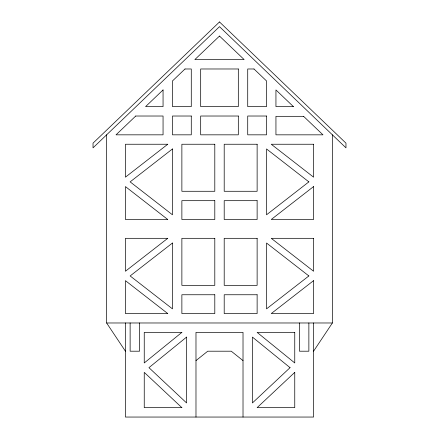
<?xml version="1.0" encoding="UTF-8"?>
<svg xmlns="http://www.w3.org/2000/svg" width="439" height="439" viewBox="0 0 439 439"><rect width="100%" height="100%" fill="white"/><g stroke="black" fill="none" stroke-linecap="round" stroke-linejoin="round"><path stroke-width="0.66" d="M313.572 351.2L332.383 322.978L332.383 134.833M195.981 360.606L207.74 351.2L231.26 351.2L243.019 360.606M106.617 134.833L106.617 322.978L332.383 322.978M106.617 322.978L125.428 351.2M313.572 322.978L313.572 417.05L125.428 417.05L125.428 322.978M308.869 322.978L308.869 351.2L299.458 351.2L299.458 322.978M243.019 417.05L243.019 332.383L195.981 332.383L195.981 417.05M139.542 322.978L139.542 351.2L130.131 351.2L130.131 322.978M219.5 21.95L93.03 143.152L93.03 147.855L219.5 26.653L345.97 147.855L345.97 143.152L219.5 21.95M135.733 116.022L116.022 134.833L163.056 134.833L163.056 116.022L135.733 116.022M163.056 89.94L145.589 106.617L163.056 106.617L163.056 89.94M185.006 68.983L172.467 80.957L172.467 106.617L191.278 106.617L191.278 68.983L185.006 68.983M219.5 36.058L194.861 59.578L244.139 59.578L219.5 36.058M290.053 367.662L252.425 402.942L252.425 337.092L290.053 367.662M294.756 372.365L257.128 407.644L294.756 407.644L294.756 372.365M181.872 332.383L144.244 362.96L144.244 332.383L181.872 332.383M186.575 337.092L148.947 367.662L186.575 402.942L186.575 337.092M167.758 144.244L125.428 177.169L125.428 144.244L167.758 144.244M172.467 148.947L130.131 181.872L172.467 214.797L172.467 148.947M167.758 238.317L125.428 271.242L125.428 238.317L167.758 238.317M172.467 243.019L130.131 275.944L172.467 308.869L172.467 243.019M308.869 181.872L266.533 214.797L266.533 148.947L308.869 181.872M313.572 186.575L271.242 219.5L313.572 219.5L313.572 186.575M308.869 275.944L266.533 308.869L266.533 243.019L308.869 275.944M313.572 280.647L271.242 313.572L313.572 313.572L313.572 280.647M238.317 68.983L200.683 68.983L200.683 106.617L238.317 106.617L238.317 68.983M253.994 68.983L247.722 68.983L247.722 106.617L266.533 106.617L266.533 80.957L253.994 68.983M293.411 106.617L275.944 106.617L275.944 89.94L293.411 106.617M191.278 116.022L172.467 116.022L172.467 134.833L191.278 134.833L191.278 116.022M238.317 116.022L200.683 116.022L200.683 134.833L238.317 134.833L238.317 116.022M266.533 116.022L247.722 116.022L247.722 134.833L266.533 134.833L266.533 116.022M303.585 116.324L275.944 116.324L275.944 134.833L322.978 134.833L303.585 116.324M214.797 144.244L181.872 144.244L181.872 191.278L214.797 191.278L214.797 144.244M257.128 144.244L224.203 144.244L224.203 191.278L257.128 191.278L257.128 144.244M313.572 144.244L271.242 144.244L313.572 177.169L313.572 144.244M214.797 200.683L181.872 200.683L181.872 219.5L214.797 219.5L214.797 200.683M257.128 200.683L224.203 200.683L224.203 219.5L257.128 219.5L257.128 200.683M167.758 219.5L125.428 219.5L125.428 186.575L167.758 219.5M214.797 238.317L181.872 238.317L181.872 285.35L214.797 285.35L214.797 238.317M257.128 238.317L224.203 238.317L224.203 285.35L257.128 285.35L257.128 238.317M313.572 238.317L271.242 238.317L313.572 271.242L313.572 238.317M214.797 294.756L181.872 294.756L181.872 313.572L214.797 313.572L214.797 294.756M257.128 294.756L224.203 294.756L224.203 313.572L257.128 313.572L257.128 294.756M167.758 313.572L125.428 313.572L125.428 280.647L167.758 313.572M294.756 332.383L257.128 332.383L294.756 362.96L294.756 332.383M181.872 407.644L144.244 407.644L144.244 372.365L181.872 407.644"/></g></svg>
